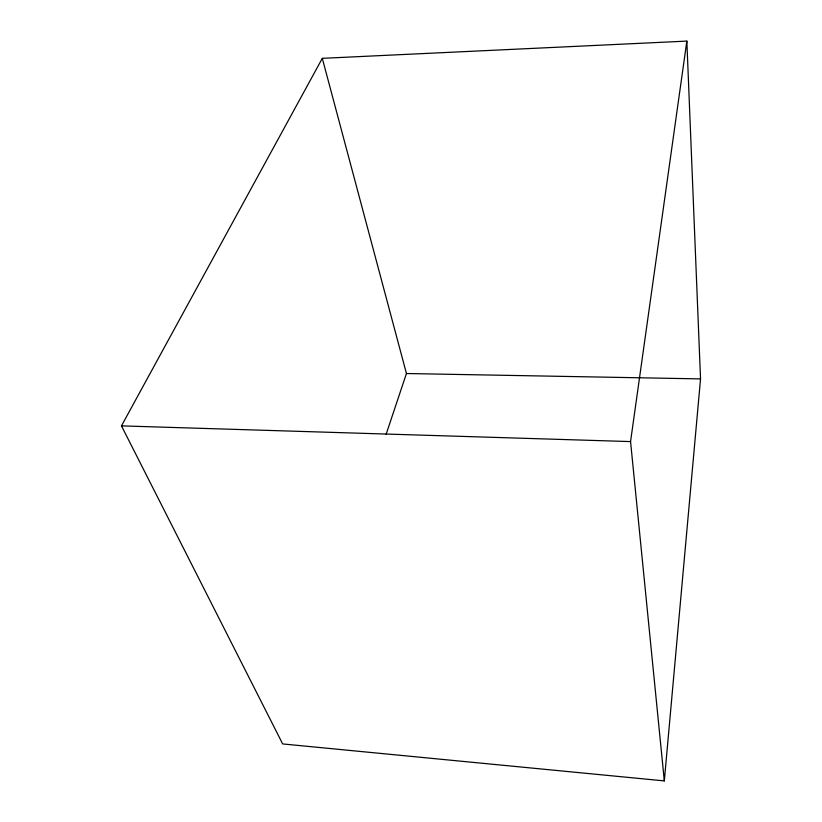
<?xml version="1.0" encoding="UTF-8"?>
<svg xmlns="http://www.w3.org/2000/svg" width="822" height="822" viewBox="0 0 822 822"><rect width="100%" height="100%" fill="white"/><g stroke="black" fill="none" stroke-linecap="round" stroke-linejoin="round"><path stroke-width="1.23" d="M664.32 780.9L700.539 378.901L686.843 41.1L322.296 58.341L121.461 425.878L282.676 743.931L664.32 780.9L630.556 441.589L686.843 41.1M386.145 434.242L406.438 373.517L322.296 58.341M406.438 373.517L700.539 378.901M121.461 425.878L630.556 441.589"/></g></svg>
